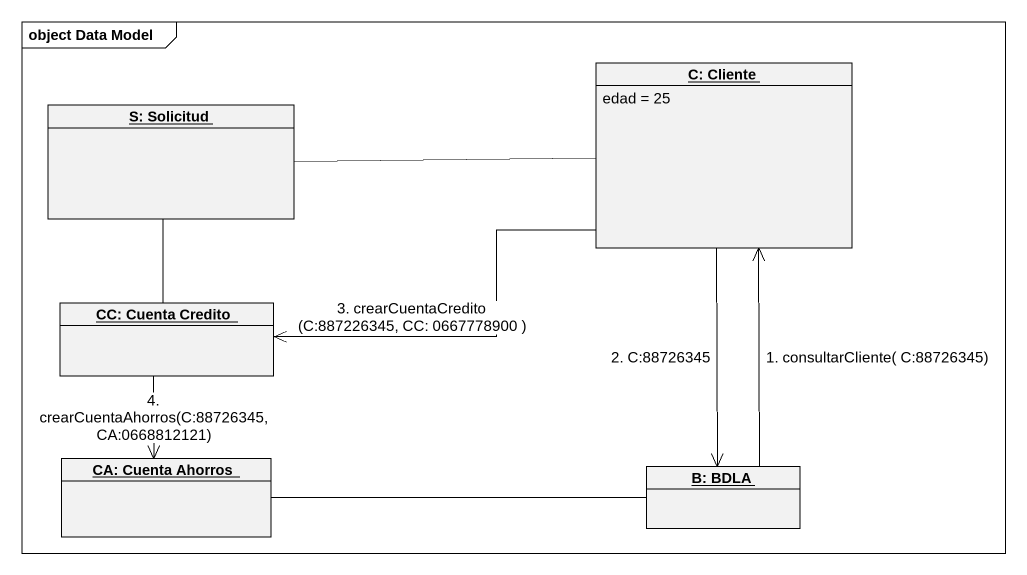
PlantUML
@startuml
mainframe object Data Model
hide circle
hide empty members
object "C: Cliente" as C_Cliente {
  edad = 25
}
object "S: Solicitud" as S_Solicitud
object "CC: Cuenta Credito" as CC_Cuenta_Credito
object "CA: Cuenta Ahorros" as CA_Cuenta_Ahorros
object "B: BDLA" as B_BDLA
C_Cliente -left- S_Solicitud
C_Cliente -left-> CC_Cuenta_Credito : 3. crearCuentaCredito (C:887226345, CC: 0667778900 )
C_Cliente --> B_BDLA : 2. C:88726345
S_Solicitud -- CC_Cuenta_Credito
CC_Cuenta_Credito --> CA_Cuenta_Ahorros : 4. crearCuentaAhorros(C:88726345,CA:0668812121)
B_BDLA -up-> C_Cliente : 1. consultarCliente( C:88726345)
B_BDLA -left- CA_Cuenta_Ahorros
@enduml
